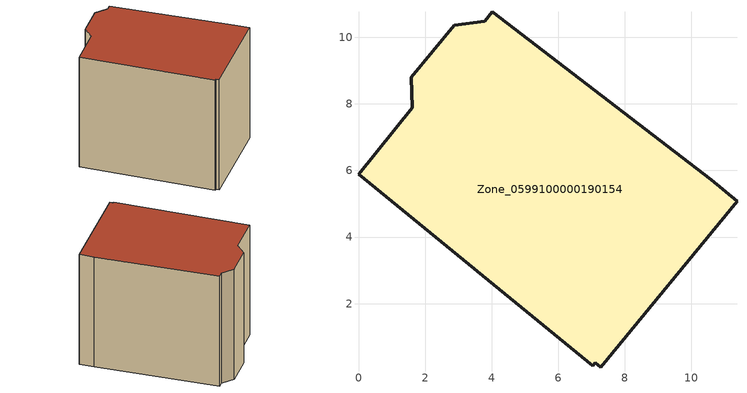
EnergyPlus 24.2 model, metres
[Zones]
Zone_0599100000190154
 floor ground (C_G): 0,5.88 1.62,7.89 1.58,8.8 2.87,10.36 3.79,10.48 4.01,10.77 10.59,5.72 11.37,5.07 7.28,0.09 7.11,0.23 7.04,0.14 z0
 wall outside (C_F): 11.37,5.07 10.59,5.72 4.01,10.77 3.79,10.48 2.87,10.36 1.58,8.8 1.62,7.89 0,5.88 7.04,0.14 7.11,0.23 7.28,0.09 11.37,5.07 z0:8.29
 roof outside (C_R): 7.11,0.23 7.28,0.09 11.37,5.07 10.59,5.72 4.01,10.77 3.79,10.48 2.87,10.36 1.58,8.8 1.62,7.89 0,5.88 7.04,0.14 z8.29
[BUILDING]
Pand.0599100000190154: North Axis=0; Terrain=City; Loads Convergence Tolerance Value=0.04; Temperature Convergence Tolerance Value=0.4; Solar Distribution=FullExterior; Maximum Number of Warmup Days=25; Minimum Number of Warmup Days=1
[Site:Location]
Rotterdam.The.Hague.AP_ZH_NLD Design_Conditions: Latitude=51.96; Longitude=4.45; Time Zone=1; Elevation=-4.5
[SITE:GROUNDTEMPERATURE:BUILDINGSURFACE]
18, 18, 18, 18, 18, 18, 18, 18, 18, 18, 18, 18
[MATERIAL] Thermal Absorptance=0.9; Solar Absorptance=0.7; Visible Absorptance=0.7
Name | Roughness | Thickness | Conductivity | Density | Specific Heat
G.TC.1946 | MediumSmooth | 0.15 | 1 | 540 | 1210
F.TC.1946 | Rough | 0.3 | 0.857143 | 1920 | 840
R.TC.1946 | MediumRough | 0.2 | 0.909091 | 1500 | 1000
[CONSTRUCTION]
C_G: G.TC.1946
C_F: F.TC.1946
C_R: R.TC.1946
[ZONE]
Zone_0599100000190154: Type=1; Multiplier=1; Ceiling Height=Autocalculate; Volume=Autocalculate; Floor Area=autocalculate; Part of Total Floor Area=Yes
[ZONEINFILTRATION:DESIGNFLOWRATE]
Infil_Zone_0599100000190154: Zone or ZoneList or Space or SpaceList=Zone_0599100000190154; Schedule=AlwaysOn; Design Flow Rate Calculation Method=Flow/Area; Flow Rate per Floor Area=0.003; Constant Term Coefficient=1; Temperature Term Coefficient=0; Velocity Term Coefficient=0; Velocity Squared Term Coefficient=0
[HVACTEMPLATE:ZONE:IDEALLOADSAIRSYSTEM]
Zone_0599100000190154: Maximum Heating Supply Air Temperature=50; Minimum Cooling Supply Air Temperature=13; Maximum Heating Supply Air Humidity Ratio=0.0156; Minimum Cooling Supply Air Humidity Ratio=0.0077; Heating Limit=NoLimit; Cooling Limit=NoLimit; Dehumidification Control Type=ConstantSensibleHeatRatio; Cooling Sensible Heat Ratio=0.7; Dehumidification Setpoint=60; Humidification Control Type=None; Humidification Setpoint=30; Outdoor Air Method=None; Outdoor Air Flow Rate per Person=0.00944; Outdoor Air Flow Rate per Zone Floor Area=0; Outdoor Air Flow Rate per Zone=0; Demand Controlled Ventilation Type=None; Outdoor Air Economizer Type=NoEconomizer; Heat Recovery Type=None; Sensible Heat Recovery Effectiveness=0.7; Latent Heat Recovery Effectiveness=0.65
[ZONECONTROL:THERMOSTAT]
ThermostatControl_Zone_0599100000190154: Zone or ZoneList=Zone_0599100000190154; Control Type Schedule=DualSetpointControlType; Control 1=Thermostat_Zone_0599100000190154; Temperature Difference Between Cutout And Setpoint=0
[THERMOSTATSETPOINT:DUALSETPOINT]
Thermostat_Zone_0599100000190154: Heating Setpoint Temperature Schedule=HeatingSetpoint_Zone_0599100000190154; Cooling Setpoint Temperature Schedule=CoolingSetpoint_Zone_0599100000190154
[SCHEDULE:COMPACT]
HeatingSetpoint_Zone_0599100000190154: Through: 12/31, For: AllDays, Until: 24:00, 21
CoolingSetpoint_Zone_0599100000190154: Through: 12/31, For: AllDays, Until: 24:00, 24
DualSetpointControlType: Through: 12/31, For: AllDays, Until: 24:00, 4
AlwaysOn: Through: 12/31, For: AllDays, Until: 24:00, 1
